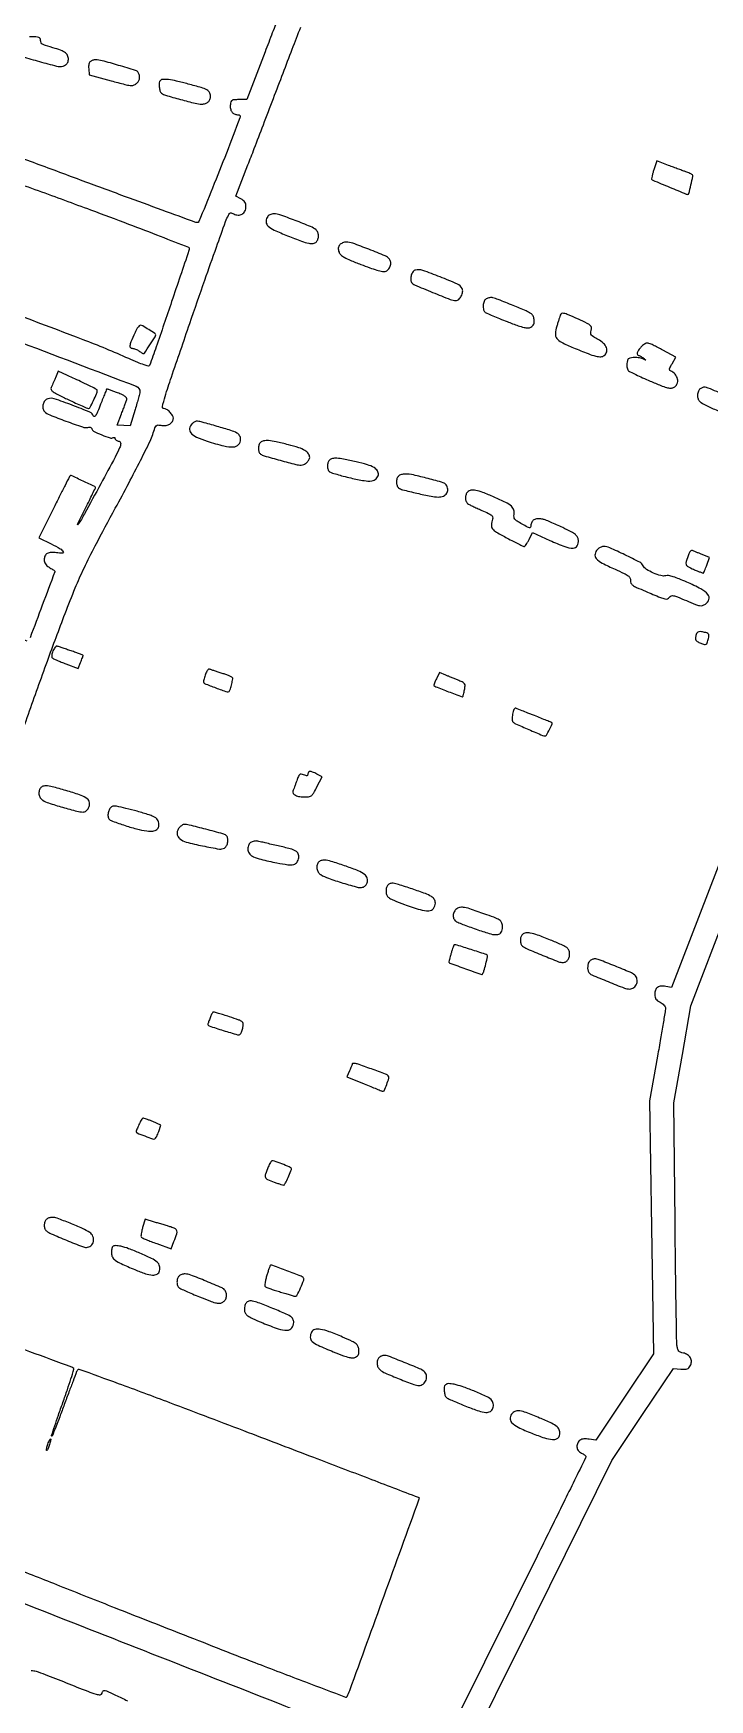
# Model space of a CAD drawing. Header units: metres. Extents: x 244 to 6504, y 133 to 4776.
# Drawn here: x 2166 to 2420, y 2351 to 2975 of the extents above; entities that cross this region are included whole.
import ezdxf

# ---------------------------------------------------------------- set-up
doc = ezdxf.new("R2010")
doc.units = ezdxf.units.M
doc.header["$MEASUREMENT"] = 0

msp = doc.modelspace()

# ---------------------------------------------------------------- linework, layer by layer
for points in [[(2390.74, 4302.36, -0.000001), (2436.6, 4383.87, -0.253439)], [(5649.78, 2908.29, -0.000001), (5592.12, 2927.27, -0.000136)], [(1770.95, 4232.21, -0.000001), (1756.31, 4203.53, -0.092463)], [(2358.85, 2292.47, -0.000002), (2402.87, 2275.77, -0.000001), (2455, 2255.99, -0.000469)], [(2661.8, 3304.26, -0.000001), (2697.55, 3290.75, -0.000089)], [(2311.48, 2329.15, -0.000938), (2260.93, 2348.85, -0.000169), (2166.88, 2385.74, -0.000003), (2059.01, 2428.09, -0.099946)], [(2106.7, 3796.48, 0.000002), (2119.15, 3818.66)], [(1874.38, 2392.56, -0.000003), (1960.7, 2354.15, -0.085326)], [(2297.42, 3562.08, -0.000023), (2063.26, 3651.71, -0.089134)], [(1593.92, 2905.57, -0.000004), (1514.48, 2912.51, -0.000011), (1436.43, 2919.33, -0.007054)], [(1951.55, 1991.02, -0.000054), (1914.46, 2004.68, -0.000089), (1883.2, 2016.2, -0.000001), (1854.82, 2026.66, -0.083555), (1854.7, 2026.74, -0.321062), (1854.66, 2026.85, -0.00001), (1860.33, 2041.97, -0.000482), (1866.6, 2058.64, -0.00029), (1874.07, 2078.43, 0.000121), (1881.55, 2098.22, 0.000201), (1887.85, 2114.91, 0.000005), (1893.56, 2130.04, 0.09035), (1893.59, 2130.2, -0.52322), (1893.79, 2130.34, -0.000152), (1905.06, 2126.13, -0.000598), (1924.48, 2118.84, -0.000025), (1994.28, 2092.53, 0.000711), (2044.47, 2073.69, 0.0018), (2081.03, 2060.18, 0.002313), (2111.66, 2049.14, 0.002327), (2142.33, 2038.41, -0.000195), (2162.41, 2031.48, -0.000323), (2179.35, 2025.62, -0.00001), (2194.67, 2020.3, -0.108295)], [(3110.93, 3253.38, 0.000013), (3012.15, 3290.74, 0.000016), (2894.73, 3335.15, 0.000013), (2769.32, 3382.57, -0.00051)], [(3277.66, 3166.01, -0.000003), (3312.3, 3149.56, -0.000078)], [(1760.78, 2776.75, 0.001196), (1780.94, 2769.33, 0.002219), (1797.33, 2763.42, 0.000216), (1811.67, 2758.33, 0.353139), (1812.14, 2758.49, -0.233645), (1812.46, 2758.7, -0.059172), (1813.1, 2758.68, -0.043311), (1813.98, 2758.48, -0.021339), (1815.04, 2758.09, 0.015755), (1816.03, 2757.72, 0.023323), (1816.92, 2757.45, 0.020153), (1817.64, 2757.31, 0.240557), (1817.9, 2757.39, 0.108307), (1818.98, 2759.08, 0.000018), (1857.04, 2862.14, 0.000008), (1895.3, 2965.72, 0.303576), (1895.12, 2966.47, 0.097959), (1893.63, 2967.38, 0.000059), (1846.21, 2984.95, 0.000028), (1798.38, 3002.67, 0.231045)], [(1986.93, 2957.13, 0.000002), (2009.06, 2948.59, 0.092301)], [(1716.95, 2894.91, -0.000001), (1705.81, 2895.88, -0.000045)], [(2910.82, 2101.23, -0.000002), (2871.64, 2116.15, -0.08954)], [(1989.74, 2610.17, -0.000005), (1937.37, 2630.58, -0.000013), (1885.25, 2650.89, -0.103803)], [(2254.72, 3067.12, -0.000014), (2282.68, 3056.39, -0.038526)], [(2599.62, 2200.92, -0.000035), (2724.87, 2153.38, -0.00001), (2851.52, 2105.29, -0.308463)], [(2006.22, 2915.41, -0.000006), (2021.51, 2910.07, -0.000229)], [(2070.37, 2961.57, -0.000028), (2031.46, 2975.81, -0.093413)], [(2026.08, 2918.15, -0.000008), (2010.49, 2923.64, -0.088386)], [(2053.75, 2575.01, -0.000008), (2098.97, 2556.99, -0.082366)], [(2619.06, 2212.23, 0.000045), (2487.51, 2262.24, 0.000015), (2352.21, 2313.65, 0.000934)], [(2258.42, 2981.73, 0.001464), (2255.87, 2975.2, 0.001146), (2253.15, 2968.1), (2246.33, 2950.22), (2243.35, 2950.22, 0.013983), (2241.55, 2950.17, 0.118489), (2240.79, 2949.94, 0.188021), (2240.38, 2949.43, 0.046418), (2240.16, 2948.36, 0.074107), (2240.21, 2946.85, 0.109711), (2240.72, 2945.65, 0.124743), (2241.63, 2944.87, 0.114387), (2242.84, 2944.59, -0.048301), (2243.45, 2944.53, -0.183885), (2243.77, 2944.33, -0.197808), (2243.86, 2943.98, -0.056676), (2243.72, 2943.43, -0.003375), (2238.68, 2930.2, -0.003458), (2233.5, 2917.15, -0.000415), (2228.39, 2904.56, -0.305103), (2227.84, 2904.18, -0.087539), (2227.26, 2904.28, -0.000084), (2214.67, 2908.87, -0.000852), (2200.61, 2914.02, -0.000523), (2184.05, 2920.14, 0.000469), (2166.48, 2926.64, 0.000501), (2149.27, 2932.97, 0.000475)], [(2157.68, 2700.53, -0.00061), (2164.58, 2720.2, -0.002596), (2171.68, 2740.02, -0.003491), (2178.33, 2757.9, -0.006658), (2182.13, 2767.5, -0.013788), (2185.4, 2774.88, -0.010359), (2189.61, 2783.27, -0.002347), (2197.12, 2797.31, 0.00272), (2202.12, 2806.68, 0.003692), (2206.53, 2815.2, 0.002479), (2210.14, 2822.39, 0.040943), (2211.13, 2824.88, -0.008095), (2211.93, 2827.37, -0.111749), (2212.43, 2828.17, -0.208869), (2213.11, 2828.45, -0.039666), (2214.47, 2828.3, 0.084457), (2216.1, 2828.27, 0.102108), (2217.52, 2828.8, 0.116552), (2218.49, 2829.78, 0.137884), (2218.84, 2831.03, 0.150353), (2218.53, 2832.04, 0.047011), (2217.5, 2833.29, 0.047007), (2216.26, 2834.31, 0.150639), (2215.25, 2834.63, -0.484646), (2214.72, 2835.3, -0.015632), (2215.76, 2839.14, -0.008071), (2218.09, 2846.33, -0.000563), (2224.98, 2866.42, -0.000904), (2230.62, 2882.72, -0.002028), (2234.97, 2895.06, -0.001272), (2238.4, 2904.57, -0.034789), (2239.47, 2907, -0.05292), (2239.86, 2907.57, -0.166721), (2240.24, 2907.8, -0.141861), (2240.73, 2907.77, -0.034737), (2241.47, 2907.43, 0.117992), (2243.06, 2907.02, 0.139899), (2244.56, 2907.41, 0.140711), (2245.61, 2908.53, 0.119879), (2246, 2910.11, 0.049513), (2245.9, 2911.12, 0.093686), (2245.59, 2911.88, 0.089174), (2245.02, 2912.5, 0.041586), (2244.09, 2913.08), (2242.18, 2914.07), (2246.76, 2925.85, 0.001008), (2249.1, 2931.89, 0.000331), (2252.51, 2940.79, 0.00033), (2256.29, 2950.67, 0.000373), (2259.9, 2960.16, -0.001175), (2263.32, 2969.11, -0.001482), (2266.53, 2977.37, -0.001174)], [(2162.33, 2966.4, 0.007766), (2168.73, 2964.48, 0.00919), (2175.11, 2962.8, 0.118621), (2177.56, 2962.8, 0.069396), (2178.14, 2963.02, 0.053332), (2178.7, 2963.42, 0.054271), (2179.15, 2963.92, 0.080892), (2179.42, 2964.44, 0.126966), (2179.5, 2966.02, 0.143207), (2178.8, 2967.36, 0.096402), (2177.2, 2968.48, 0.036365), (2174.63, 2969.41, -0.00287), (2170.93, 2970.48, -0.053291), (2169.81, 2970.94, -0.177284), (2169.33, 2971.49, -0.092845), (2169.16, 2972.39, 0.127244), (2168.97, 2973.11, 0.190807), (2168.48, 2973.52, 0.070063), (2167.42, 2973.7, 0.007646), (2164.96, 2973.74, 0.009794)], [(2100.61, 2566.03, -0.000026), (2050.63, 2586.03, -0.000012), (2000.22, 2606.2, -0.092222)], [(1834.41, 2307.1, 0.000005), (1873.03, 2293.78, 0.000007), (1905.67, 2282.52)], [(2158.05, 2919.8, -0.005859), (2168.3, 2916.18, -0.000981), (2187.88, 2908.98, -0.001701), (2202.03, 2903.68, -0.002808), (2213.96, 2899.1, -0.000339), (2224.52, 2894.96, -0.30845), (2224.8, 2894.54, -0.081918), (2224.67, 2893.74, -0.000067), (2218.2, 2874.67, -0.000616), (2212.41, 2857.67, -0.006428), (2209.93, 2850.73, -0.380576), (2209.5, 2850.5, -0.0199), (2207.85, 2850.97, -0.019194), (2205.5, 2851.85, -0.006501), (2202.15, 2853.3, 0.014441), (2185.03, 2860.38, 0.001724), (2146.67, 2874.84, 0.002196)], [(3433.83, 1894.18, -0.000012), (3289.85, 1953, -0.000025)], [(2159.03, 2860.45, -0.000464), (2204.9, 2842.95, -0.310926), (2206.34, 2840.85, -0.064952), (2206.28, 2840.43, -0.001792), (2205.8, 2838.65, -0.003663), (2205.22, 2836.56, -0.002502), (2204.52, 2834.2), (2202.7, 2828.15), (2200.24, 2828.24), (2197.79, 2828.33), (2199.44, 2832.64, 0.001732), (2200.1, 2834.36, 0.002096), (2200.7, 2835.99, 0.001775), (2201.2, 2837.36, 0.014383), (2201.4, 2837.99, 0.213324), (2201.33, 2838.57, 0.098246), (2200.8, 2839.13, 0.051178), (2199.75, 2839.74, 0.013807), (2197.96, 2840.48, 0.001848), (2196.51, 2841.03, 0.002855), (2195.25, 2841.49, 0.000905), (2194.15, 2841.88, 0.085974), (2193.99, 2841.91, 0.301582), (2193.87, 2841.83, 0.001165), (2193.2, 2840.23, 0.005213), (2192.45, 2838.39, 0.003189), (2191.61, 2836.2, -0.006061), (2190.5, 2833.37, -0.037698), (2189.81, 2831.98, -0.17471), (2189.35, 2831.59, -0.410928), (2188.98, 2831.77, 0.207063), (2187.59, 2833.22, 0.009059), (2180.95, 2835.88, 0.010433), (2174.27, 2838.26, 0.158595), (2171.85, 2838.28, 0.148848), (2170.76, 2837.53, 0.103753), (2170.09, 2836.19, 0.105255), (2170.01, 2834.71, 0.157484), (2170.6, 2833.56, 0.10064), (2172.59, 2832.24, 0.007649), (2178.65, 2829.9, 0.006683), (2184.84, 2827.71, 0.126137), (2186.88, 2827.55, -0.045098), (2187.49, 2827.61, -0.093279), (2187.97, 2827.51, -0.137431), (2188.26, 2827.29, -0.163232), (2188.37, 2826.96, 0.289982), (2188.9, 2826.13, 0.014295), (2192.01, 2824.76, 0.015625), (2195.19, 2823.59, 0.2225), (2196.37, 2823.73, -0.089098), (2196.6, 2823.82, -0.16791), (2196.8, 2823.79, -0.17733), (2196.93, 2823.65, -0.100705), (2196.98, 2823.42, 0.18234), (2197.09, 2823.12, 0.060792), (2197.44, 2822.81, 0.051009), (2197.94, 2822.54, 0.039203), (2198.54, 2822.34, -0.359069), (2199.12, 2821.55, -0.088424), (2198.72, 2819.86, -0.0211), (2197.05, 2816.39, -0.001335), (2191.67, 2806.41, -0.001093), (2185.54, 2795.15, -0.01521), (2183.2, 2791.16, -0.94285), (2183.01, 2791.27, -0.004841), (2185.97, 2797.35, 0.001078), (2187.4, 2800.22, 0.001736), (2188.6, 2802.67, 0.000271), (2189.66, 2804.85, 0.113266), (2189.69, 2805.01, 0.290605), (2189.43, 2805.42, 0.001606), (2185.03, 2807.47, 0.001538), (2180.61, 2809.5, 0.322275), (2180.17, 2809.41, 0.069591), (2180, 2809.16, 0.000241), (2178.31, 2805.85, 0.001305), (2176.41, 2802.1, 0.000818), (2174.2, 2797.7), (2168.5, 2786.28), (2173.13, 2783.95, -0.01271), (2176.51, 2782.14, -0.130146), (2177.63, 2781.04, -0.578152), (2177.3, 2780.47, -0.044313), (2175.1, 2780.64, 0.0506), (2173.06, 2780.78, 0.125074), (2171.63, 2780.36, 0.160392), (2170.78, 2779.4, 0.100859), (2170.48, 2777.92, 0.082975), (2170.61, 2777.19, 0.065723), (2170.96, 2776.47, 0.059008), (2171.54, 2775.8, 0.045619), (2172.3, 2775.22, -0.0005), (2173.02, 2774.77, -0.00069), (2173.66, 2774.37, -0.000433), (2174.2, 2774.03, -0.008431), (2174.36, 2773.92, -0.345018), (2174.48, 2773.55, -0.000162), (2169.79, 2761.01, -0.000464), (2165.23, 2748.85, -0.084933)], [(2164.14, 2747.58, -0.000067), (2143.74, 2755.29, -0.001254)], [(2158.14, 2401.19, 0.000194), (2176.21, 2394.01, 0.000619), (2197.05, 2385.75, 0.000403), (2221.16, 2376.27, 0.000797), (2249.3, 2365.27, 0.002471), (2268.33, 2357.98, 0.000377), (2283.23, 2352.36, 0.37394), (2283.85, 2352.59, 0.037655), (2284.87, 2354.85, 0.000082), (2297.71, 2390.23, 0.000013), (2310.89, 2426.55, 0.318997), (2310.8, 2426.87, 0.079695), (2310.61, 2426.98, 0.000005), (2291.97, 2434.11, 0.000199), (2271.4, 2441.97, 0.00012), (2247.01, 2451.28, 0.000747), (2217.56, 2462.46, 0.002554), (2198.36, 2469.61, 0.000439), (2183.64, 2474.98, 0.355578), (2182.96, 2474.74, 0.046472), (2182.65, 2474.13, 0.000785), (2181.31, 2470.63, 0.002006), (2179.77, 2466.55, 0.001332), (2178.03, 2461.85, -0.002353), (2176.31, 2457.22, -0.003994), (2174.82, 2453.37, -0.000707), (2173.49, 2450.02, -0.538745), (2173.34, 2449.99, -0.282387), (2173.28, 2450.22, -0.000632), (2174.46, 2453.8, -0.003766), (2175.82, 2457.85, -0.002299), (2177.5, 2462.61, 0.003365), (2179.16, 2467.38, 0.005465), (2180.5, 2471.46, 0.001324), (2181.62, 2475.02, 0.278658), (2181.54, 2475.35, 0.108499), (2180.87, 2475.78, 0.000123), (2165.16, 2481.57, 0.000161), (2149.55, 2487.31, 0.081804)], [(2435.69, 2671.59, -0.000016), (2439.69, 2681.96, -0.075867)], [(1965.28, 2362.4, -0.000007), (1937.05, 2374.83, -0.000395)], [(2429.43, 2680.67), (2405.31, 2617.93), (2403.11, 2618.34, 0.065419), (2401.32, 2618.44, 0.14151), (2400.05, 2617.96, 0.153065), (2399.28, 2616.9, 0.080938), (2399.02, 2615.3, 0.055705), (2399.13, 2614.34, 0.094148), (2399.45, 2613.59, 0.085202), (2400.05, 2612.97, 0.03889), (2401.01, 2612.38, -0.041884), (2401.77, 2611.9, -0.046276), (2402.41, 2611.32, -0.051591), (2402.85, 2610.72, -0.134861), (2402.99, 2610.21, -0.039833), (2402.93, 2609.36, -0.000603), (2402.13, 2604.46, -0.001622), (2401.17, 2598.78, -0.001071), (2400.04, 2592.26), (2397.09, 2575.44), (2397.78, 2528.1), (2398.47, 2480.75), (2387.72, 2464.6), (2376.97, 2448.44), (2374.42, 2448.85, 0.055446), (2372.44, 2448.95, 0.124396), (2371.03, 2448.49, 0.153658), (2370.18, 2447.5, 0.101067), (2369.87, 2446.01, 0.071788), (2369.98, 2445.28, 0.082305), (2370.29, 2444.64, 0.07738), (2370.81, 2444.1, 0.054861), (2371.53, 2443.67, -0.027782), (2372.16, 2443.34, -0.036393), (2372.7, 2442.96, -0.03961), (2373.08, 2442.6, -0.184117), (2373.19, 2442.32, -0.114651), (2373.08, 2441.86, -0.000037), (2364.84, 2425.09, -0.00064), (2355.67, 2406.48, -0.000389), (2344.77, 2384.5), (2316.35, 2327.27)], [(2324.95, 2323.94), (2353.96, 2382.42), (2382.96, 2440.91), (2394.47, 2458.08), (2405.98, 2475.26), (2408.75, 2475.06, 0.020786), (2410.24, 2475.01, 0.081838), (2411.14, 2475.17, 0.117921), (2411.77, 2475.57, 0.068284), (2412.3, 2476.3, 0.11568), (2412.7, 2477.82, 0.131827), (2412.36, 2479.29, 0.124349), (2411.3, 2480.45, 0.096544), (2409.71, 2481.1, -0.043186), (2408.66, 2481.41, -0.115989), (2408.02, 2481.84, -0.109943), (2407.63, 2482.54, -0.03661), (2407.36, 2483.68, -0.034245), (2407.22, 2485.36, -0.000297), (2407, 2498.26, -0.001038), (2406.79, 2513.09, -0.000669), (2406.6, 2530.27), (2406.18, 2574.69), (2409.32, 2592.87), (2412.46, 2611.06), (2426.04, 2646.5, -0.000208)], [(2079.09, 2479.91, -0.000019), (2091.94, 2510.94, -0.08083)], [(1768.4, 2174.44, -0.001759), (1824.23, 2155.37, -0.000206), (1881.67, 2135.49, -0.113445), (1884.74, 2133.56, -0.292991), (1884.81, 2133.27, -0.000056), (1879.22, 2118.2, -0.001123), (1872.99, 2101.48, -0.000677), (1865.52, 2081.68, -0.000959), (1856.57, 2058.19, -0.003082), (1850.48, 2042.6, -0.000602), (1845.71, 2030.63, -0.375167), (1845.11, 2030.32, -0.025659), (1844.41, 2030.54, -0.000005), (1808.4, 2043.61, -0.00011), (1768.54, 2058.08, -0.000066), (1721.37, 2075.23)], [(2862.15, 2119.97, -0.000008), (2820.04, 2135.87, -0.000412)], [(2133.07, 2447.42, 0.000028), (2120.95, 2414.64, 0.089049)], [(2165.64, 2362.32, -0.055372), (2167.46, 2361.99, -0.020955), (2170.8, 2360.84, -0.002072), (2178.67, 2357.71, 0.001793), (2186.79, 2354.49, 0.022576), (2189.91, 2353.42, 0.078329), (2191.48, 2353.22, 0.333297), (2192.17, 2353.77, -0.056023), (2192.36, 2354.26, -0.082488), (2192.63, 2354.62, -0.108909), (2192.95, 2354.81, -0.178525), (2193.26, 2354.81, -0.014246), (2197.21, 2353.1, -0.009638), (2201.62, 2350.95, -0.002956)]]:
    msp.add_lwpolyline(points, format="xyb")
for points in [[(2187.82, 2964.55, 0.135355), (2187.48, 2964.17, 0.058992), (2187.25, 2963.53, 0.048667), (2187.13, 2962.7, 0.033157), (2187.16, 2961.74), (2187.37, 2959.49), (2195.54, 2957.28, 0.003086), (2200.67, 2955.93, 0.035175), (2202.73, 2955.55, 0.098664), (2203.95, 2955.65, 0.113901), (2204.98, 2956.23, 0.068853), (2205.78, 2957.19, 0.098652), (2206.18, 2958.22, 0.10288), (2206.14, 2959.3, 0.080646), (2205.68, 2960.37, 0.178014), (2204.7, 2961.12, 0.00317), (2198.31, 2963.06, 0.006045), (2192.18, 2964.79, 0.068566), (2189.69, 2965.11, 0.0444), (2189.25, 2965.07, 0.026641), (2188.73, 2964.94, 0.026544), (2188.23, 2964.76, 0.04134)], [(2213.98, 2957.4, 0.172924), (2213.58, 2956.55, 0.045605), (2213.57, 2955.03, 0.045878), (2213.83, 2953.51, 0.155891), (2214.37, 2952.68, 0.100821), (2215.89, 2951.88, 0.004702), (2221.51, 2950.29, 0.006408), (2227.04, 2948.86, 0.060164), (2229.47, 2948.56, 0.073547), (2230.85, 2948.77, 0.113703), (2231.89, 2949.36, 0.119661), (2232.53, 2950.32, 0.087263), (2232.75, 2951.6, 0.135697), (2232.39, 2952.92, 0.13538), (2231.4, 2953.86, 0.05255), (2229.29, 2954.72, 0.006251), (2224.42, 2956.07, 0.007739), (2219.97, 2957.17, 0.025285), (2216.99, 2957.71, 0.035914), (2214.97, 2957.82, 0.194335)], [(2398.66, 2923.97, 0.009748), (2398.26, 2922.68, 0.014944), (2397.97, 2921.54, 0.009361), (2397.78, 2920.6, 0.247335), (2397.85, 2920.37, 0.098149), (2398.29, 2920.07, 0.000309), (2404.55, 2917.47, 0.000309), (2410.81, 2914.88, 0.09821), (2411.34, 2914.78, 0.342551), (2411.74, 2915.09, 0.004732), (2412.54, 2918.32, 0.005146), (2413.26, 2921.55, 0.271729), (2413.07, 2922.13, 0.064708), (2412.77, 2922.33, 0.011064), (2412.16, 2922.63, 0.011902), (2411.41, 2922.94, 0.010367), (2410.61, 2923.23, -0.004714), (2409.56, 2923.6, -0.001287), (2407.91, 2924.2, -0.001302), (2406.04, 2924.9, -0.001355), (2404.19, 2925.59), (2399.76, 2927.28)], [(2253.94, 2906.14, 0.141609), (2253.55, 2904.36, 0.194478), (2254.27, 2902.9, 0.076867), (2256.51, 2901.43, 0.010915), (2261.6, 2899.27, 0.005596), (2266.85, 2897.24, 0.038213), (2269.52, 2896.46, 0.089504), (2271.17, 2896.42, 0.159797), (2272.36, 2897.03, 0.122205), (2272.95, 2898, 0.081261), (2273.13, 2899.3, 0.082282), (2272.89, 2900.56, 0.131841), (2272.25, 2901.46, 0.075079), (2270.17, 2902.72, 0.006729), (2264.48, 2904.98, 0.006252), (2258.71, 2907.11, 0.085469), (2256.51, 2907.49, 0.05284), (2255.68, 2907.4, 0.067949), (2254.95, 2907.14, 0.073192), (2254.37, 2906.72, 0.0763)], [(2281.08, 2895.86, 0.069813), (2280.72, 2895.29, 0.080883), (2280.57, 2894.68, 0.070805), (2280.6, 2893.98, 0.039877), (2280.83, 2893.16, 0.123833), (2281.5, 2892.17, 0.053297), (2282.81, 2891.24, 0.029193), (2285.04, 2890.15, 0.006251), (2289.04, 2888.53, 0.008157), (2292.33, 2887.3, 0.015593), (2295.02, 2886.45, 0.015809), (2297.11, 2885.92, 0.115471), (2298.13, 2885.94, 0.149085), (2299.26, 2886.61, 0.10366), (2300.01, 2887.9, 0.103937), (2300.17, 2889.38, 0.150678), (2299.67, 2890.58, 0.121013), (2298.11, 2891.74, 0.005758), (2292.03, 2894.2, 0.007072), (2285.98, 2896.47, 0.086475), (2283.56, 2896.89, 0.055463), (2282.87, 2896.82, 0.043223), (2282.16, 2896.59, 0.044462), (2281.52, 2896.26, 0.076631)], [(2309.43, 2886.45, 0.18737), (2308.53, 2885.86, 0.07887), (2307.89, 2884.54, 0.075861), (2307.66, 2883.02, 0.141542), (2308.01, 2881.84, 0.151646), (2309.1, 2880.92, 0.003048), (2315.86, 2878.08, 0.004335), (2322.48, 2875.42, 0.09361), (2324.54, 2875.03, 0.18996), (2325.64, 2875.47, 0.085378), (2326.6, 2876.73, 0.082966), (2327.1, 2878.28, 0.161253), (2326.88, 2879.55, 0.166411), (2325.14, 2881.17, 0.010789), (2318.67, 2883.89, 0.011897), (2312.14, 2886.3, 0.137037)], [(2335.92, 2875.64, 0.168573), (2335.14, 2874.73, 0.077602), (2334.79, 2873.17, 0.077835), (2334.93, 2871.59, 0.17222), (2335.59, 2870.6, 0.058126), (2336.2, 2870.25, 0.002865), (2338.34, 2869.33, 0.004603), (2340.91, 2868.27, 0.003306), (2343.79, 2867.14, 0.005179), (2347.85, 2865.62, 0.029321), (2350.07, 2864.96, 0.058767), (2351.51, 2864.8, 0.122298), (2352.6, 2865.07, 0.06206), (2353.29, 2865.56, 0.106399), (2353.7, 2866.13, 0.090532), (2353.88, 2866.89, 0.035741), (2353.85, 2867.96, 0.098125), (2353.45, 2869.27, 0.124486), (2352.61, 2870.2, 0.046256), (2350.82, 2871.17, 0.004022), (2346.03, 2873.17, 0.002314), (2340.45, 2875.41, 0.034251), (2338.44, 2876.05, 0.102583), (2337.17, 2876.09, 0.089969)], [(2363.62, 2869.57, -0.001911), (2363.47, 2869.07, -0.000253), (2363.15, 2868.01, -0.000293), (2362.76, 2866.76, -0.000246), (2362.35, 2865.43, 0.053498), (2361.8, 2862.6, 0.187892), (2362.31, 2860.85, 0.115319), (2364.08, 2859.41, 0.014922), (2368.55, 2857.39, 0.005432), (2374.04, 2855.17, 0.031863), (2377, 2854.22, 0.067275), (2378.86, 2854.01, 0.169098), (2380.12, 2854.48, 0.149979), (2381.01, 2855.84, 0.166072), (2380.94, 2857.4, 0.117056), (2379.82, 2859.01, 0.057505), (2377.77, 2860.46, -0.013214), (2376.02, 2861.48, -0.094272), (2375.3, 2862.13, -0.164774), (2375.07, 2862.84, -0.063891), (2375.21, 2863.88, 0.099217), (2375.28, 2864.96, 0.184417), (2374.87, 2865.72, 0.066591), (2373.7, 2866.49, 0.005523), (2370.41, 2868.02, 0.004204), (2366.57, 2869.71, 0.045437), (2364.97, 2870.23, 0.164855), (2364.13, 2870.14, 0.216556)], [(2204.36, 2862.84, 0.005815), (2202.96, 2859.56, 0.057945), (2202.55, 2858.12, 0.232697), (2202.75, 2857.44, 0.207392), (2203.43, 2857.15, -0.060805), (2204, 2857.08, -0.031071), (2204.69, 2856.86, -0.030337), (2205.38, 2856.55, -0.039791), (2205.96, 2856.18, 0.012731), (2206.48, 2855.8, 0.015872), (2206.99, 2855.48, 0.01417), (2207.42, 2855.24, 0.106291), (2207.65, 2855.18, 0.26434), (2208.05, 2855.38, 0.002145), (2210.07, 2858.43, 0.003254), (2212.01, 2861.43, 0.143062), (2212.22, 2862.14, 0.251062), (2211.94, 2862.65, 0.006219), (2209.64, 2864.14, 0.008937), (2207.36, 2865.52, 0.13233), (2206.46, 2865.76, 0.209396), (2206.07, 2865.59, 0.030423), (2205.51, 2864.9, 0.030145), (2204.92, 2863.96, 0.021622)], [(2393.84, 2857.6, 0.039479), (2392.95, 2856.49, 0.078358), (2392.47, 2855.47, 0.165654), (2392.5, 2854.79, 0.308708), (2392.93, 2854.5, -0.107853), (2393.22, 2854.44, -0.021235), (2393.69, 2854.2, -0.021613), (2394.22, 2853.86, -0.018586), (2394.75, 2853.47, -0.000999), (2395.64, 2852.76, -0.414051), (2395.64, 2852.69, -0.348201), (2395.57, 2852.67, -0.000924), (2394.52, 2853.18, 0.050718), (2393.78, 2853.45, 0.02601), (2392.82, 2853.64, 0.025553), (2391.8, 2853.73, 0.034915), (2390.88, 2853.71, 0.033091), (2389.71, 2853.52, 0.136015), (2389.09, 2853.18, 0.140647), (2388.75, 2852.58, 0.036293), (2388.55, 2851.46, 0.041119), (2388.54, 2850.63, 0.042547), (2388.67, 2849.81, 0.046328), (2388.9, 2849.13, 0.117721), (2389.22, 2848.72, 0.056272), (2389.85, 2848.32, 0.003133), (2391.94, 2847.31, 0.004802), (2394.46, 2846.15, 0.003495), (2397.28, 2844.9, 0.00543), (2401.26, 2843.23, 0.029927), (2403.45, 2842.48, 0.059091), (2404.91, 2842.26, 0.115301), (2406.06, 2842.49, 0.183316), (2407.32, 2843.76, 0.153613), (2407.53, 2845.66, 0.133811), (2406.61, 2847.53, 0.132093), (2404.86, 2848.69, -0.242676), (2404.59, 2848.97, -0.131091), (2404.57, 2849.46, -0.06081), (2404.85, 2850.23, -0.016367), (2405.47, 2851.37), (2406.9, 2853.78), (2402.05, 2856.46, 0.007772), (2400.12, 2857.48, 0.010422), (2398.34, 2858.35, 0.007818), (2396.84, 2859.01, 0.10042), (2396.24, 2859.14, 0.108722), (2395.77, 2859.03, 0.033714), (2395.14, 2858.68, 0.031926), (2394.46, 2858.19, 0.030249)], [(2174.69, 2846.06, -0.003905), (2174.25, 2845.02, -0.003622), (2173.78, 2843.96, -0.003613), (2173.35, 2843.03, -0.012146), (2173.05, 2842.43, 0.268068), (2173.08, 2841.68, 0.101532), (2173.83, 2840.9, 0.036266), (2175.6, 2839.85, 0.004874), (2179.51, 2837.96, 0.00272), (2182.26, 2836.68, 0.004141), (2184.66, 2835.6, 0.001578), (2186.73, 2834.7, 0.102101), (2187.11, 2834.63, 0.280241), (2187.61, 2834.93, 0.006107), (2188.93, 2837.56, 0.010459), (2190.11, 2840.13, 0.103267), (2190.36, 2841.29, 0.273017), (2190.08, 2841.75, 0.008267), (2188, 2842.86, 0.009641), (2184.81, 2844.41, 0.002091), (2179.23, 2846.96), (2175.72, 2848.55)], [(2415.62, 2841.62, 0.082672), (2415.33, 2841.13, 0.0392), (2415.12, 2840.42, 0.037456), (2415.01, 2839.62, 0.043436), (2415.04, 2838.86, 0.125041), (2415.46, 2837.75, 0.090673), (2416.41, 2836.81, 0.038857), (2418.3, 2835.74, 0.005226), (2422.45, 2833.85, 0.008426), (2427.33, 2831.78, 0.04178), (2430.17, 2830.9, 0.084747), (2432.03, 2830.81, 0.16765), (2433.34, 2831.45, 0.121633), (2433.91, 2832.4, 0.077377), (2434.1, 2833.69, 0.079491), (2433.89, 2834.94, 0.145985), (2433.3, 2835.78, 0.061109), (2431.41, 2836.92, 0.003692), (2425.32, 2839.6, 0.002585), (2419.03, 2842.27, 0.099518), (2417.54, 2842.57, 0.070759), (2417.05, 2842.5, 0.0446), (2416.51, 2842.29, 0.043977), (2416, 2841.99, 0.060431)], [(2225.84, 2828.95, 0.151742), (2224.91, 2827.16, 0.226697), (2225.35, 2825.49, 0.110846), (2227.46, 2823.92, 0.028644), (2231.46, 2822.4, 0.014202), (2237.78, 2820.6, 0.075002), (2241.36, 2820.24, 0.192898), (2243.24, 2821.11, 0.191878), (2244.01, 2823.03, 0.13418), (2243.63, 2824.42, 0.132947), (2242.6, 2825.43, 0.051176), (2240.39, 2826.38, 0.005919), (2235.22, 2827.93, 0.002095), (2229.67, 2829.51, 0.041107), (2227.92, 2829.84, 0.13729), (2226.87, 2829.67, 0.087047)], [(2251.43, 2821.91, 0.121603), (2250.86, 2820.95, 0.077413), (2250.66, 2819.66, 0.079729), (2250.87, 2818.42, 0.148413), (2251.46, 2817.59, 0.094717), (2252.79, 2816.92, 0.002807), (2258.81, 2815.24, 0.003769), (2264.7, 2813.68, 0.062956), (2266.71, 2813.43, 0.126451), (2267.69, 2813.68, 0.060832), (2268.75, 2814.44, 0.061363), (2269.58, 2815.42, 0.145894), (2269.85, 2816.33, 0.160971), (2269.39, 2817.72, 0.099331), (2268.1, 2818.88, 0.055728), (2265.76, 2819.94, 0.015605), (2261.88, 2821.06, 0.008097), (2257.25, 2822.17, 0.034604), (2254.44, 2822.6, 0.062571), (2252.61, 2822.52, 0.15522)], [(2277.27, 2815.28, 0.121662), (2276.69, 2814.33, 0.077342), (2276.5, 2813.04, 0.079266), (2276.71, 2811.78, 0.143702), (2277.3, 2810.94, 0.092787), (2277.92, 2810.61, 0.00544), (2279.97, 2809.99, 0.008078), (2282.44, 2809.31, 0.005852), (2285.22, 2808.63, 0.014675), (2290.23, 2807.62, 0.071674), (2293.11, 2807.54, 0.159454), (2294.74, 2808.29, 0.17111), (2295.55, 2809.84, 0.181865), (2295.23, 2811.29, 0.118187), (2293.96, 2812.5, 0.060149), (2291.47, 2813.56, 0.015175), (2287.19, 2814.67, 0.006455), (2282.56, 2815.66, 0.034095), (2279.98, 2816, 0.068019), (2278.36, 2815.88, 0.144763)], [(2303.1, 2809.32, 0.121662), (2302.53, 2808.37, 0.077342), (2302.33, 2807.08, 0.079265), (2302.54, 2805.82, 0.143699), (2303.13, 2804.98, 0.10685), (2304.61, 2804.24, 0.005107), (2310, 2802.92, 0.007722), (2315.28, 2801.77, 0.049737), (2317.99, 2801.5, 0.093898), (2319.9, 2801.87, 0.15702), (2321.15, 2802.89, 0.171441), (2321.51, 2804.38, 0.115223), (2320.92, 2806.05, 0.184024), (2319.86, 2806.85, 0.005056), (2314.18, 2808.41, 0.009976), (2308.68, 2809.74, 0.051752), (2305.59, 2810.1, 0.042011), (2304.88, 2810.05, 0.036522), (2304.16, 2809.88, 0.038238), (2303.53, 2809.62, 0.082619)], [(2328.94, 2803.36, 0.1216), (2328.36, 2802.4, 0.077416), (2328.17, 2801.11, 0.07975), (2328.38, 2799.87, 0.148631), (2328.97, 2799.04, 0.04667), (2329.52, 2798.7, 0.005003), (2330.87, 2798.03, 0.006123), (2332.49, 2797.28, 0.004891), (2334.27, 2796.5, -0.00839), (2336.76, 2795.38, -0.060664), (2337.87, 2794.69, -0.153406), (2338.31, 2794.03, -0.151427), (2338.29, 2793.24, 0.060374), (2337.85, 2791.05, 0.184164), (2338.27, 2789.62, 0.098599), (2339.76, 2788.31, 0.011163), (2343.71, 2786.13, 0.002813), (2346.03, 2784.93, 0.00426), (2348.06, 2783.91, 0.001695), (2349.81, 2783.07, 0.099697), (2350.15, 2782.98, 0.239577), (2350.41, 2783.09, 0.016984), (2350.89, 2783.73, 0.021005), (2351.42, 2784.56, 0.014111), (2351.97, 2785.56), (2353.3, 2788.17), (2359.76, 2785.24, 0.015953), (2365.34, 2782.93, 0.093), (2368.45, 2782.38, 0.262817), (2369.98, 2783.26, 0.163059), (2370.42, 2785.35, 0.099128), (2370.06, 2786.49, 0.096781), (2369.28, 2787.41, 0.047068), (2367.76, 2788.41, 0.007452), (2364.57, 2790.04, 0.007968), (2362.26, 2791.13, 0.00852), (2359.96, 2792.13, 0.008167), (2357.96, 2792.92, 0.039027), (2356.78, 2793.26, 0.06832), (2355.11, 2793.37, 0.118015), (2353.79, 2792.96, 0.14126), (2352.96, 2792.06, 0.118078), (2352.65, 2790.79, -0.112546), (2352.51, 2790.17, -0.335452), (2352.15, 2789.98, -0.079375), (2351.38, 2790.24, -0.00528), (2349.33, 2791.36, -0.012734), (2347.47, 2792.46, -0.078039), (2346.64, 2793.19, -0.145128), (2346.32, 2793.92, -0.084125), (2346.36, 2794.89, 0.131552), (2346.28, 2796.6, 0.136129), (2345.36, 2798.01, 0.065325), (2343.21, 2799.45, 0.011935), (2338.88, 2801.47, 0.010775), (2334.64, 2803.21, 0.045115), (2331.99, 2803.96, 0.084433), (2330.21, 2804, 0.160533)], [(2377.54, 2781.91, 0.156847), (2376.64, 2780.16, 0.225114), (2377.11, 2778.5, 0.091899), (2379.36, 2776.74, 0.017092), (2384.12, 2774.46, -0.006082), (2387.55, 2772.9, -0.047554), (2389.05, 2772.01, -0.119404), (2389.73, 2771.22, -0.144372), (2389.91, 2770.25, 0.140894), (2390.08, 2769.3, 0.124663), (2390.73, 2768.52, 0.04952), (2392.2, 2767.68, 0.006253), (2395.54, 2766.23, 0.001694), (2401.14, 2763.9, 0.037284), (2402.82, 2763.35, 0.157822), (2403.75, 2763.41, 0.139669), (2404.52, 2764.01, -0.15485), (2405.19, 2764.5, -0.132419), (2406.07, 2764.56, -0.046843), (2407.54, 2764.11, -0.004996), (2410.83, 2762.72, 0.005309), (2414.25, 2761.28, 0.050821), (2415.77, 2760.84, 0.115778), (2416.83, 2760.89, 0.076036), (2417.94, 2761.39, 0.174099), (2419.27, 2763.15, 0.255938), (2418.89, 2765, 0.095454), (2416.3, 2767.09, 0.019364), (2410.95, 2769.68, 0.009765), (2408.16, 2770.83, 0.019476), (2405.9, 2771.62, 0.022092), (2404.16, 2772.06, 0.113564), (2403.16, 2772.04, -0.129281), (2401.29, 2772.06, -0.035805), (2398.49, 2773.05, -0.035304), (2395.88, 2774.42, -0.14445), (2394.7, 2775.74, 0.16305), (2393.43, 2777.05, 0.007527), (2387.81, 2779.87, 0.009735), (2382.2, 2782.44, 0.103101), (2379.75, 2782.96, 0.071309), (2379.23, 2782.88, 0.038832), (2378.62, 2782.65, 0.037755), (2378.02, 2782.31, 0.04865)], [(2411.71, 2780.21, 0.011238), (2410.7, 2777.33, 0.156301), (2410.7, 2776.25, 0.197201), (2411.34, 2775.48, 0.019702), (2413.54, 2774.43, 0.003209), (2414.82, 2773.89, 0.00476), (2415.95, 2773.43, 0.002213), (2416.91, 2773.06, 0.091637), (2417.13, 2773.02, 0.287101), (2417.29, 2773.12, 0.008014), (2417.65, 2773.88, 0.014086), (2418.04, 2774.83, 0.008919), (2418.44, 2775.95), (2419.44, 2778.88), (2416.68, 2780, 0.000149), (2415.57, 2780.45, 0.000168), (2414.5, 2780.88, 0.000153), (2413.58, 2781.25, 0.000914), (2413.11, 2781.44, 0.184055), (2412.75, 2781.44, 0.093168), (2412.36, 2781.21, 0.072004), (2411.99, 2780.78, 0.051081)], [(2414.49, 2750, 0.031414), (2414.24, 2748.69, 0.154845), (2414.37, 2747.95, 0.146153), (2414.9, 2747.41, 0.02699), (2416.18, 2746.78, 0.025156), (2417.59, 2746.28, 0.215741), (2418.23, 2746.36, 0.180971), (2418.66, 2746.91, 0.017007), (2419.13, 2748.6, 0.034895), (2419.28, 2749.53, 0.140072), (2419.18, 2750.09, 0.161951), (2418.81, 2750.46, 0.051207), (2418.06, 2750.74, 0.023001), (2416.47, 2751.09, 0.094107), (2415.49, 2751.07, 0.163663), (2414.87, 2750.71, 0.11568)], [(2173.79, 2743.87, 0.028979), (2173.5, 2743.01, 0.044199), (2173.35, 2742.24, 0.053709), (2173.35, 2741.63, 0.183174), (2173.53, 2741.28, 0.074334), (2173.97, 2740.99, 0.005312), (2175.28, 2740.4, 0.007379), (2176.87, 2739.73, 0.005503), (2178.65, 2739.04), (2183.17, 2737.32), (2184.11, 2739.58, 0.004365), (2184.47, 2740.47, 0.006187), (2184.78, 2741.27, 0.00369), (2185.02, 2741.94, 0.084906), (2185.06, 2742.14, 0.303663), (2184.95, 2742.3, 0.003448), (2183.74, 2742.79, 0.009102), (2182.3, 2743.33, 0.005637), (2180.58, 2743.92, -0.000499), (2178.82, 2744.5, -0.000659), (2177.21, 2745.04, -0.000471), (2175.87, 2745.49, -0.006512), (2175.38, 2745.66, 0.24035), (2175.04, 2745.62, 0.063469), (2174.61, 2745.25, 0.04994), (2174.17, 2744.64, 0.033218)], [(2230.84, 2735.2, 0.010093), (2230.56, 2734.33, 0.01101), (2230.32, 2733.48, 0.010527), (2230.15, 2732.74, 0.052277), (2230.1, 2732.31, 0.30769), (2230.53, 2731.68, 0.004979), (2234.72, 2730.07, 0.004926), (2238.95, 2728.54, 0.317604), (2239.66, 2728.75, 0.093019), (2240.18, 2729.71, 0.019825), (2240.68, 2731.55, 0.013694), (2241.06, 2733.43, 0.257563), (2240.87, 2733.98, 0.083717), (2240.51, 2734.21, 0.006771), (2239.45, 2734.65, 0.008972), (2238.16, 2735.13, 0.006773), (2236.73, 2735.61, -0.000786), (2235.28, 2736.08, -0.000985), (2233.93, 2736.52, -0.00079), (2232.81, 2736.89, -0.007709), (2232.33, 2737.05, 0.24831), (2231.99, 2737.01, 0.068013), (2231.59, 2736.62, 0.05197), (2231.18, 2736, 0.033684)], [(2317.29, 2733.49, 0.009203), (2316.87, 2732.57, 0.014492), (2316.55, 2731.76, 0.008469), (2316.32, 2731.09, 0.284269), (2316.35, 2730.93, 0.102553), (2317.01, 2730.51, 0.001198), (2321.85, 2728.64, 0.000538), (2326.87, 2726.72, 0.298175), (2327.17, 2726.79, 0.129554), (2327.26, 2726.95, 0.004718), (2327.44, 2727.63, 0.008354), (2327.62, 2728.44, 0.005735), (2327.81, 2729.37, 0.025002), (2328.01, 2730.85, 0.159705), (2327.84, 2731.57, 0.141522), (2327.26, 2732.1, 0.018231), (2325.71, 2732.79, -0.001171), (2324.57, 2733.26, -0.000719), (2323.22, 2733.82, -0.00072), (2321.89, 2734.38, -0.001285), (2320.79, 2734.84), (2318.42, 2735.85)], [(2345.81, 2720.24, 0.019909), (2345.68, 2719.25, 0.026536), (2345.66, 2718.34, 0.02579), (2345.72, 2717.61, 0.177305), (2345.88, 2717.3, 0.081464), (2346.88, 2716.65, 0.002011), (2351.9, 2714.46, 0.00169), (2356.99, 2712.27, 0.100567), (2357.97, 2712.08, 0.27334), (2358.49, 2712.38, 0.010459), (2359.57, 2714.45, 0.009759), (2360.57, 2716.56, 0.35875), (2360.44, 2717.04, 0.057456), (2360.3, 2717.12, 0.000209), (2358.47, 2717.86, 0.001106), (2356.4, 2718.7, 0.000694), (2353.98, 2719.66), (2351.51, 2720.64, -0.000001), (2349.32, 2721.51), (2347.46, 2722.25, -0.000009), (2346.95, 2722.45, 0.296156), (2346.63, 2722.39, 0.080303), (2346.3, 2721.95, 0.052372), (2346.02, 2721.22, 0.026622)], [(2269.18, 2697.85, -0.099437), (2269.1, 2697.41, -0.242031), (2268.85, 2697.2, -0.125187), (2268.39, 2697.21, -0.022418), (2267.58, 2697.48, 0.054834), (2266.64, 2697.73, 0.214033), (2266.07, 2697.57, 0.120914), (2265.62, 2696.95, 0.013336), (2265, 2695.31, -0.001828), (2264.59, 2694.17, -0.001831), (2264.18, 2693.03, -0.001788), (2263.81, 2692.03, -0.007289), (2263.58, 2691.43, 0.252346), (2263.67, 2690.57, 0.137027), (2264.51, 2689.86, 0.073878), (2266.15, 2689.39, 0.030938), (2268.43, 2689.24, 0.05394), (2269.75, 2689.37, 0.133394), (2270.61, 2689.81, 0.079707), (2271.38, 2690.78, 0.011409), (2272.57, 2693.01), (2274.49, 2696.81), (2272.53, 2697.82, 0.019616), (2270.91, 2698.57, 0.097481), (2269.94, 2698.78, 0.240057), (2269.4, 2698.51, 0.160995)], [(2169.29, 2692.73, 0.127911), (2168.64, 2691.63, 0.105853), (2168.55, 2690.26, 0.102779), (2169.03, 2688.94, 0.113654), (2169.99, 2687.98, 0.063473), (2172.1, 2687, 0.006424), (2177.4, 2685.37, 0.006361), (2182.75, 2683.89, 0.064699), (2185.03, 2683.59, 0.092364), (2185.63, 2683.7, 0.06888), (2186.22, 2684.03, 0.064244), (2186.74, 2684.54, 0.060863), (2187.13, 2685.16, 0.135487), (2187.43, 2687.06, 0.198892), (2186.62, 2688.52, 0.084092), (2184.3, 2689.81, 0.013228), (2179.3, 2691.42, 0.003972), (2174.09, 2692.91, 0.034938), (2171.74, 2693.38, 0.090026), (2170.34, 2693.32, 0.140036)], [(2196.15, 2685.74, 0.177997), (2195.31, 2685.2, 0.075663), (2194.66, 2684, 0.071029), (2194.36, 2682.57, 0.107622), (2194.56, 2681.31, 0.215636), (2195.5, 2680.38, 0.00852), (2200.18, 2678.74, 0.015863), (2205.04, 2677.29, 0.032757), (2208.93, 2676.54, 0.052201), (2211.19, 2676.49, 0.144259), (2212.67, 2677.06, 0.190885), (2213.36, 2678.21, 0.102073), (2213.28, 2679.89, 0.089011), (2212.92, 2680.71, 0.083156), (2212.28, 2681.37, 0.059137), (2211.27, 2681.94, 0.021936), (2209.73, 2682.52, 0.009224), (2205.32, 2683.86, 0.011062), (2201.11, 2684.96, 0.008062), (2197.51, 2685.75, 0.105026)], [(2221.21, 2677.91, 0.087835), (2220.45, 2676.84, 0.115995), (2220.21, 2675.67, 0.117505), (2220.52, 2674.53, 0.091779), (2221.32, 2673.53, 0.115981), (2223.62, 2672.33, 0.011261), (2229.77, 2670.92, 0.008828), (2236.08, 2669.74, 0.183765), (2237.93, 2670.11, 0.136257), (2238.77, 2671.03, 0.084766), (2239.21, 2672.44, 0.087839), (2239.15, 2673.87, 0.166301), (2238.55, 2674.84, 0.107565), (2237.41, 2675.43, 0.002103), (2231.01, 2677.13, 0.003251), (2224.8, 2678.71, 0.060748), (2222.8, 2678.95, 0.116534), (2222.52, 2678.89, 0.028386), (2222.1, 2678.65, 0.027566), (2221.65, 2678.31, 0.024406)], [(2247.76, 2672.16, 0.074026), (2247.24, 2671.65, 0.076972), (2246.9, 2671.01, 0.068565), (2246.75, 2670.23, 0.043906), (2246.77, 2669.32, 0.149881), (2247.41, 2667.86, 0.113017), (2248.82, 2666.81, 0.046077), (2251.6, 2665.89, 0.006262), (2257.62, 2664.57, 0.016677), (2261.69, 2663.88, 0.092281), (2263.9, 2663.98, 0.189075), (2265.12, 2664.83, 0.11834), (2265.74, 2666.49, 0.130785), (2265.54, 2667.95, 0.163667), (2264.64, 2668.97, 0.066059), (2262.6, 2669.8, 0.008587), (2258.04, 2670.92, -0.000461), (2255.56, 2671.49, -0.00056), (2253.25, 2672.02, -0.000471), (2251.3, 2672.48, -0.003899), (2250.42, 2672.69, 0.066351), (2249.78, 2672.76, 0.044438), (2249.05, 2672.68, 0.044324), (2248.34, 2672.48, 0.064471)], [(2273.29, 2664.91, 0.127795), (2272.64, 2663.8, 0.106029), (2272.55, 2662.44, 0.103097), (2273.03, 2661.12, 0.114242), (2273.99, 2660.17, 0.055774), (2276.84, 2658.8, 0.010679), (2282.3, 2657.02, 0.00668), (2287.96, 2655.39, 0.144579), (2289.67, 2655.42, 0.06857), (2290.2, 2655.67, 0.04906), (2290.71, 2656.09, 0.049331), (2291.13, 2656.59, 0.072385), (2291.38, 2657.1, 0.15575), (2291.38, 2658.8, 0.150137), (2290.39, 2660.21, 0.069372), (2288.04, 2661.57, 0.013588), (2283.46, 2663.3, 0.005798), (2278.54, 2664.94, 0.03806), (2276, 2665.54, 0.086342), (2274.43, 2665.51, 0.150656)], [(2299.03, 2656.14, 0.083697), (2298.74, 2655.64, 0.038866), (2298.53, 2654.92, 0.037083), (2298.43, 2654.12, 0.04252), (2298.45, 2653.34, 0.111909), (2298.84, 2652.23, 0.112497), (2299.67, 2651.39, 0.046313), (2301.36, 2650.54, 0.005443), (2305.29, 2649.03, 0.015182), (2311.16, 2647.05, 0.084489), (2314.45, 2646.64, 0.217439), (2316.18, 2647.52, 0.169496), (2316.88, 2649.53, 0.139375), (2316.49, 2650.9, 0.118247), (2315.41, 2651.97, 0.048774), (2313.16, 2653.05, 0.006571), (2308.21, 2654.79, 0.003315), (2303.11, 2656.48, 0.041531), (2301.13, 2656.94, 0.12731), (2299.97, 2656.81, 0.130001)], [(2324.9, 2647.4, 0.118445), (2323.92, 2646.28, 0.118666), (2323.54, 2644.84, 0.127351), (2323.88, 2643.47, 0.148187), (2324.82, 2642.52, 0.029191), (2325.67, 2642.13, 0.003082), (2327.71, 2641.35, 0.003802), (2330.15, 2640.44, 0.003043), (2332.79, 2639.5, 0.014656), (2337.67, 2637.96, 0.09549), (2340.22, 2637.74, 0.238452), (2341.54, 2638.59, 0.133282), (2342.05, 2640.48, 0.081552), (2341.81, 2641.96, 0.145747), (2341.1, 2642.96, 0.071382), (2339.58, 2643.84, 0.009353), (2336.09, 2645.16, 0.003782), (2330.4, 2647.16, 0.032948), (2327.81, 2647.85, 0.081975), (2326.21, 2647.91, 0.12081)], [(2349.47, 2637.75, 0.121666), (2348.9, 2636.8, 0.077337), (2348.7, 2635.51, 0.079235), (2348.91, 2634.25, 0.143389), (2349.5, 2633.41, 0.069224), (2351.24, 2632.37, 0.003879), (2357.06, 2629.95, 0.00313), (2363.01, 2627.58, 0.093454), (2364.6, 2627.28, 0.127711), (2365.7, 2627.57, 0.1184), (2366.57, 2628.37, 0.102266), (2367.06, 2629.57, 0.075102), (2367.11, 2631.02, 0.119243), (2366.7, 2632.13, 0.101558), (2365.8, 2633.01, 0.042303), (2364.01, 2633.97, 0.005272), (2359.94, 2635.67, 0.007247), (2355.1, 2637.55, 0.039842), (2352.41, 2638.31, 0.084174), (2350.69, 2638.36, 0.162932)], [(2322.8, 2630.76, 0.00468), (2322.46, 2629.54, 0.006952), (2322.2, 2628.45, 0.003437), (2321.99, 2627.54, 0.12811), (2322, 2627.33, 0.236493), (2322.28, 2627.04, 0.000497), (2328.23, 2624.9, 0.000411), (2334.22, 2622.77, 0.347492), (2334.5, 2622.86, 0.071296), (2335.08, 2624.13, 0.011882), (2335.79, 2626.72, 0.006032), (2336.43, 2629.45, 0.266541), (2336.26, 2629.99, 0.108724), (2335.57, 2630.4, 0.001171), (2330.27, 2632.1, 0.001593), (2325.08, 2633.74, 0.075796), (2323.99, 2633.91, 0.303021), (2323.84, 2633.81, 0.007671), (2323.51, 2632.98, 0.013863), (2323.16, 2631.97, 0.008692)], [(2374.64, 2627.81, 0.115957), (2374.12, 2626.97, 0.064322), (2373.89, 2625.78, 0.063027), (2373.96, 2624.54, 0.095689), (2374.36, 2623.54, 0.152522), (2375.41, 2622.65, 0.003432), (2381.58, 2620.1, 0.004929), (2387.62, 2617.72, 0.091569), (2389.63, 2617.35, 0.171111), (2391.19, 2617.9, 0.138582), (2392.23, 2619.36, 0.138027), (2392.35, 2621.15, 0.169478), (2391.49, 2622.58, 0.07346), (2389.79, 2623.61, 0.00406), (2384.03, 2625.98, 0.003448), (2378.16, 2628.3, 0.092608), (2376.52, 2628.61, 0.061119), (2376.05, 2628.55, 0.039092), (2375.52, 2628.38, 0.038905), (2375.03, 2628.12, 0.057412)], [(2232.72, 2606.92, 0.000577), (2232.44, 2606.16, 0.000577), (2232.17, 2605.41, 0.000564), (2231.93, 2604.75, 0.002288), (2231.79, 2604.35, 0.416458), (2232.18, 2603.55, 0.006548), (2237.51, 2601.82, 0.007027), (2242.88, 2600.24, 0.284775), (2244, 2600.57, 0.08349), (2244.22, 2600.91, 0.018418), (2244.46, 2601.55, 0.018664), (2244.7, 2602.33, 0.017002), (2244.88, 2603.15, 0.069512), (2244.93, 2604.41, 0.211653), (2244.52, 2605.15, 0.077391), (2243.4, 2605.75, 0.004764), (2239.79, 2606.96, 0.00238), (2237.66, 2607.64, 0.003539), (2235.79, 2608.21, 0.001568), (2234.19, 2608.69, 0.071343), (2233.85, 2608.74, 0.225554), (2233.63, 2608.63, 0.031128), (2233.32, 2608.2, 0.030697), (2233, 2607.61, 0.021468)], [(2285.75, 2589.28, -0.087593), (2285.72, 2589.1, -0.002722), (2285.46, 2588.42, -0.00525), (2285.15, 2587.62, -0.003603), (2284.78, 2586.73), (2283.82, 2584.42), (2290.24, 2581.84, -0.00029), (2292.72, 2580.84, -0.00044), (2294.88, 2579.96, -0.000157), (2296.75, 2579.21, -0.011293), (2297.05, 2579.07, 0.410646), (2297.69, 2579.3, 0.019225), (2298.67, 2581.61, 0.019497), (2299.49, 2584.02, 0.281631), (2299.27, 2584.85, 0.101718), (2298.29, 2585.46, 0.002191), (2292.97, 2587.42, 0.002538), (2287.68, 2589.3, 0.084512), (2286.36, 2589.53, 0.039171), (2286.12, 2589.51, 0.058315), (2285.92, 2589.45, 0.076682), (2285.79, 2589.37, 0.222324)], [(2205.93, 2566.59, 0.003031), (2205.55, 2565.66, 0.004509), (2205.22, 2564.83, 0.002041), (2204.96, 2564.13, 0.089603), (2204.93, 2563.97, 0.303643), (2205.24, 2563.5, 0.005544), (2208.16, 2562.34, 0.007289), (2211.04, 2561.27, 0.178534), (2211.88, 2561.28, 0.149571), (2212.21, 2561.54, 0.028077), (2212.62, 2562.19, 0.027806), (2213.02, 2563.04, 0.022316), (2213.36, 2564), (2214.11, 2566.43), (2211.12, 2567.71, 0.006699), (2209.93, 2568.2, 0.008795), (2208.83, 2568.61, 0.006745), (2207.91, 2568.93, 0.079165), (2207.53, 2568.99, 0.22149), (2207.24, 2568.86, 0.027622), (2206.82, 2568.29, 0.028326), (2206.36, 2567.51, 0.019852)], [(2254.31, 2550.75, 0.018006), (2253.3, 2548.05, 0.176199), (2253.33, 2546.85, 0.1959), (2254.12, 2546.02, 0.023051), (2256.55, 2545.06, 0.004914), (2257.93, 2544.6, 0.007936), (2259.12, 2544.23, 0.002679), (2260.14, 2543.95, 0.293296), (2260.27, 2543.99, 0.063848), (2261.02, 2545.14, 0.012261), (2262.03, 2547.42, 0.005723), (2263.01, 2549.85, 0.297557), (2262.91, 2550.32, 0.099823), (2262.22, 2550.77, 0.004032), (2259.44, 2551.88, 0.004389), (2256.67, 2552.93, 0.088389), (2255.78, 2553.09, 0.23569), (2255.54, 2552.97, 0.021657), (2255.15, 2552.4, 0.024339), (2254.72, 2551.65, 0.016579)], [(2171.28, 2531.1, 0.12159), (2170.7, 2530.15, 0.077429), (2170.51, 2528.86, 0.079831), (2170.72, 2527.61, 0.149467), (2171.31, 2526.79, 0.061398), (2173.15, 2525.71, 0.003984), (2178.88, 2523.31, 0.002927), (2184.78, 2520.92, 0.094797), (2186.3, 2520.63, 0.176754), (2187.97, 2521.25, 0.16432), (2188.92, 2522.81, 0.152754), (2188.76, 2524.73, 0.153037), (2187.54, 2526.21, 0.03885), (2184.88, 2527.66, 0.008891), (2180.16, 2529.68, 0.006148), (2175.33, 2531.57, 0.090522), (2173.54, 2531.89, 0.047164), (2172.92, 2531.84, 0.03745), (2172.27, 2531.66, 0.038665), (2171.69, 2531.4, 0.073273)], [(2207.33, 2528.05, 0.0154), (2207.01, 2526.82, 0.021947), (2206.8, 2525.72, 0.01888), (2206.71, 2524.82, 0.205965), (2206.82, 2524.48, 0.103296), (2207.18, 2524.23, 0.003651), (2208.71, 2523.58, 0.006626), (2210.54, 2522.84, 0.004574), (2212.64, 2522.04), (2218.03, 2520.06), (2219.07, 2522.83, 0.009994), (2220.1, 2525.77, 0.135219), (2220.15, 2526.9, 0.232251), (2219.58, 2527.61, 0.035768), (2217.85, 2528.28, 0.000386), (2216.59, 2528.66, 0.000182), (2214.96, 2529.15, 0.00018), (2213.25, 2529.66, 0.000254), (2211.73, 2530.12), (2208.26, 2531.16)], [(2196.1, 2520.85, 0.123818), (2195.93, 2520.57, 0.025804), (2195.78, 2520, 0.025615), (2195.69, 2519.3, 0.021754), (2195.66, 2518.55, 0.124083), (2196.03, 2517.06, 0.11482), (2197.08, 2515.87, 0.047471), (2199.3, 2514.58, 0.005983), (2204.38, 2512.33, 0.019498), (2208.39, 2510.79, 0.069906), (2211.08, 2510.27, 0.141408), (2212.77, 2510.67, 0.203229), (2213.69, 2511.87, 0.129981), (2213.69, 2513.64, 0.145312), (2212.8, 2515.09, 0.070516), (2210.66, 2516.53, 0.013172), (2206.35, 2518.48, 0.010132), (2202.11, 2520.16, 0.032498), (2199.2, 2521.04, 0.05008), (2197.2, 2521.29, 0.206051)], [(2253.82, 2510.2, 0.013291), (2253.42, 2508.71, 0.019691), (2253.16, 2507.38, 0.015395), (2253.03, 2506.3, 0.230764), (2253.16, 2505.96, 0.100748), (2253.52, 2505.73, 0.004519), (2254.92, 2505.23, 0.007436), (2256.6, 2504.66, 0.005238), (2258.51, 2504.08, -0.001251), (2260.44, 2503.51, -0.001646), (2262.19, 2502.97, -0.001191), (2263.66, 2502.52, -0.015887), (2264.2, 2502.33, 0.376327), (2265.03, 2502.64, 0.018567), (2266.44, 2505.47, 0.018733), (2267.63, 2508.42, 0.312775), (2267.38, 2509.38, 0.084777), (2266.62, 2509.83, 0.001048), (2261.35, 2511.85, 0.000982), (2256.05, 2513.86, 0.091325), (2255.24, 2514.01, 0.306705), (2255.09, 2513.91, 0.004799), (2254.7, 2512.89, 0.010832), (2254.27, 2511.66, 0.006731)], [(2220.96, 2509.9, 0.121676), (2220.38, 2508.95, 0.077326), (2220.19, 2507.66, 0.079161), (2220.4, 2506.4, 0.142648), (2220.99, 2505.55, 0.060659), (2221.6, 2505.17, 0.003485), (2223.59, 2504.26, 0.005272), (2225.99, 2503.2, 0.003846), (2228.68, 2502.08, 0.00582), (2232.44, 2500.6, 0.030887), (2234.56, 2499.93, 0.059725), (2235.98, 2499.76, 0.107865), (2237.12, 2500.01, 0.120937), (2238.09, 2500.77, 0.10672), (2238.64, 2501.92, 0.101848), (2238.69, 2503.25, 0.100467), (2238.21, 2504.5, 0.149018), (2237.06, 2505.48, 0.004384), (2231.14, 2507.98, 0.006047), (2225.32, 2510.3, 0.092117), (2223.2, 2510.7, 0.047692), (2222.59, 2510.64, 0.037562), (2221.95, 2510.46, 0.038729), (2221.37, 2510.21, 0.072567)], [(2246.03, 2499.81, 0.083892), (2245.74, 2499.31, 0.038802), (2245.54, 2498.59, 0.037012), (2245.43, 2497.78, 0.042347), (2245.46, 2497, 0.113095), (2245.85, 2495.87, 0.103106), (2246.71, 2494.99, 0.044084), (2248.42, 2494.04, 0.005652), (2252.29, 2492.37, 0.016249), (2258.07, 2490.17, 0.086479), (2261.4, 2489.64, 0.221995), (2263.16, 2490.49, 0.172432), (2263.89, 2492.53, 0.1288), (2263.55, 2493.81, 0.120583), (2262.62, 2494.81, 0.043813), (2260.59, 2495.89, 0.004321), (2255.48, 2498.02, 0.004956), (2250.61, 2499.94, 0.044798), (2248.4, 2500.57, 0.121198), (2247.07, 2500.5, 0.146718)], [(2270.58, 2488.96, 0.120973), (2270.07, 2486.99, 0.214075), (2270.73, 2485.48, 0.079919), (2273, 2484, 0.008982), (2278.69, 2481.59, 0.005644), (2282.49, 2480.11, 0.030267), (2284.61, 2479.46, 0.059313), (2286, 2479.29, 0.123868), (2287.06, 2479.56, 0.064729), (2287.73, 2480.03, 0.105481), (2288.12, 2480.6, 0.08883), (2288.3, 2481.36, 0.035722), (2288.27, 2482.42, 0.083273), (2287.93, 2483.69, 0.124095), (2287.21, 2484.59, 0.054561), (2285.72, 2485.48, 0.006003), (2282.1, 2487.09, 0.01247), (2277.09, 2489.09, 0.048745), (2273.87, 2489.95, 0.095581), (2271.79, 2489.88, 0.218207)], [(2295.81, 2479.43, 0.123146), (2295.2, 2478.41, 0.093718), (2295.06, 2477.11, 0.09074), (2295.41, 2475.81, 0.105647), (2296.18, 2474.8, 0.076416), (2298.04, 2473.64, 0.006077), (2303.4, 2471.42, 0.005516), (2308.86, 2469.31, 0.089705), (2310.79, 2468.96, 0.170481), (2312.36, 2469.51, 0.138827), (2313.4, 2470.97, 0.138464), (2313.52, 2472.76, 0.169418), (2312.66, 2474.19, 0.07346), (2310.96, 2475.22, 0.00406), (2305.2, 2477.6, 0.003448), (2299.33, 2479.92, 0.092608), (2297.69, 2480.23, 0.061119), (2297.22, 2480.17, 0.039092), (2296.69, 2479.99, 0.038905), (2296.2, 2479.73, 0.057412)], [(2320.63, 2469.18, 0.172942), (2320.23, 2468.34, 0.045564), (2320.22, 2466.81, 0.045854), (2320.48, 2465.3, 0.154949), (2321.02, 2464.47, 0.064181), (2321.62, 2464.09, 0.0039), (2323.57, 2463.2, 0.00577), (2325.92, 2462.19, 0.004233), (2328.55, 2461.11, 0.013473), (2333.11, 2459.44, 0.063923), (2335.83, 2458.9, 0.144002), (2337.47, 2459.26, 0.192593), (2338.43, 2460.42, 0.123332), (2338.54, 2462.22, 0.16428), (2337.75, 2463.65, 0.076155), (2335.68, 2465.01, 0.012557), (2331.26, 2466.92, 0.011049), (2326.97, 2468.53, 0.031833), (2323.92, 2469.39, 0.046002), (2321.78, 2469.64, 0.20577)], [(2345.74, 2458.65, 0.167413), (2344.86, 2456.84, 0.224674), (2345.43, 2455.13, 0.089644), (2347.89, 2453.33, 0.017229), (2352.96, 2451.09, 0.014167), (2357.73, 2449.33, 0.061531), (2360.67, 2448.72, 0.137445), (2362.44, 2449.07, 0.21532), (2363.4, 2450.25, 0.130376), (2363.39, 2452, 0.148625), (2362.51, 2453.42, 0.069478), (2360.36, 2454.82, 0.012047), (2355.92, 2456.78, 0.0057), (2350.88, 2458.8, 0.047086), (2348.51, 2459.47, 0.116673), (2347, 2459.4, 0.126154)], [(2172.4, 2446.51, -0.013709), (2172.09, 2445.72, -0.025116), (2171.8, 2445.09, -0.026143), (2171.54, 2444.66, -0.471068), (2171.4, 2444.64, -0.234605), (2171.33, 2444.84, -0.015984), (2171.43, 2445.45, -0.020191), (2171.62, 2446.2, -0.013599), (2171.88, 2447.03, -0.013709), (2172.18, 2447.83, -0.025116), (2172.48, 2448.46, -0.026143), (2172.74, 2448.89, -0.471068), (2172.88, 2448.9, -0.234605), (2172.95, 2448.7, -0.015984), (2172.84, 2448.09, -0.020191), (2172.66, 2447.35, -0.013599)]]:
    msp.add_lwpolyline(points, format="xyb", close=True)

doc.saveas('drawing.dxf')
